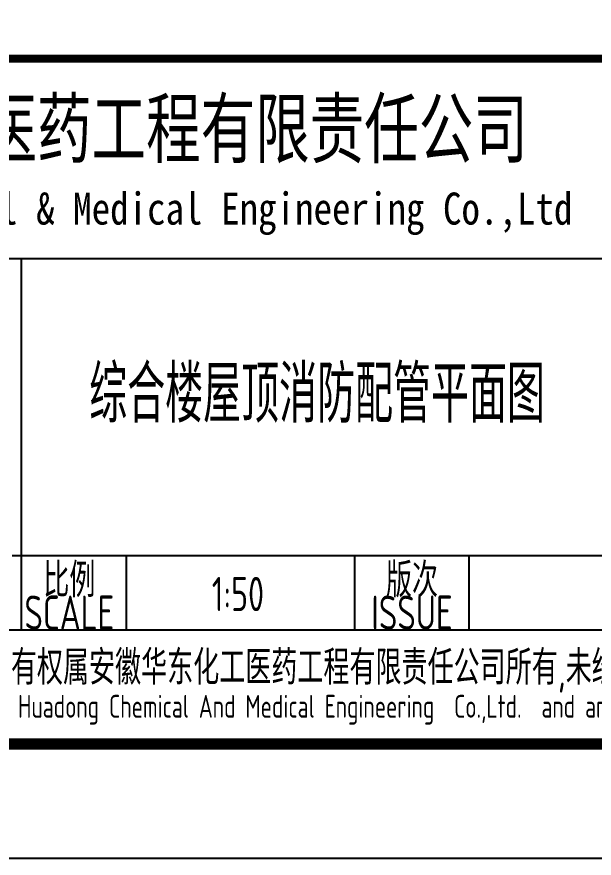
# Model space of a CAD drawing. Extents: x 6128144 to 12201635, y -1670122 to -706096.
# Drawn here: x 6611777 to 6616832, y -753340 to -745972 of the extents above; entities that cross this region are included whole.
import ezdxf
from ezdxf.enums import TextEntityAlignment as Align

# ---------------------------------------------------------------- set-up
doc = ezdxf.new("R2010")
doc.units = 0
doc.header["$LTSCALE"] = 1000
doc.header["$MEASUREMENT"] = 0
doc.layers.get('0').update_dxf_attribs({"linetype": 'CONTINUOUS'})
doc.layers.add('PUB_TITLE', color=4, linetype='CONTINUOUS')
doc.styles.add('AHD', font='sceie.shx', dxfattribs={"width": 0.7, "bigfont": 'sceic.shx'})
doc.styles.add('sceie', font='sceie.shx', dxfattribs={"bigfont": 'sceic.shx'})
doc.styles.add('宋体', font='', dxfattribs={"width": 0.7})
doc.styles.get('宋体').set_extended_font_data('SimSun')

msp = doc.modelspace()

# ---------------------------------------------------------------- linework, layer by layer
for p, q in [((6606237.2, -748089.6), (6617237.2, -748089.6)), ((6611817.2, -751339.6), (6611817.2, -748089.6)), ((6611817.2, -751339.6), (6611817.2, -748089.6)), ((6611817.2, -751339.6), (6611817.2, -748089.6)), ((6611817.2, -751339.6), (6611817.2, -748089.6)), ((6611737.2, -750689.6), (6624237.2, -750689.6)), ((6612737.2, -751339.6), (6612737.2, -750689.6)), ((6614737.2, -751339.6), (6614737.2, -750689.6)), ((6615737.2, -751339.6), (6615737.2, -750689.6)), ((6606237.2, -751339.6), (6624237.2, -751339.6)), ((6606237.2, -752339.6), (6624237.2, -752339.6))]:
    msp.add_line(p, q)
at = {"const_width": 70}
msp.add_lwpolyline([(6624237.2, -746339.6), (6606237.2, -746339.6)], dxfattribs=at)
at = {"layer": 'PUB_TITLE', "color": 4}
msp.add_lwpolyline([(6565837.2, -753339.6), (6625237.2, -753339.6), (6625237.2, -711339.6), (6565837.2, -711339.6)], close=True, dxfattribs=at)
at = {"layer": 'PUB_TITLE', "color": 4, "const_width": 100}
msp.add_lwpolyline([(6568337.2, -752339.6), (6624237.2, -752339.6), (6624237.2, -712339.6), (6568337.2, -712339.6)], close=True, dxfattribs=at)

# ---------------------------------------------------------------- texts
for s, height, style, width, p in [('安徽华东化工医药工程有限责任公司', 500, '宋体', 0.7, (6612432.1, -746939.6)), ('Anhui Huadong Chemical & Medical Engineering Co.,Ltd', 280, '宋体', 0.85, (6612432.1, -747689.6)), ('综合楼屋顶消防配管平面图', 500, 'AHD', 0.7, (6614406.1, -749249.5)), ('比例', 300, 'sceie', 0.8, (6612237.2, -750889.6)), ('版次', 300, 'sceie', 0.8, (6615237.2, -750889.6)), ('1:50', 300, 'sceie', 0.8, (6613713.1, -751026.5)), ('SCALE', 300, 'sceie', 0.8, (6612237.2, -751189.6)), ('ISSUE', 300, 'sceie', 0.8, (6615237.2, -751189.6)), ('本文件专有权属安徽华东化工医药工程有限责任公司所有,未经许可不得复制或转让给第三方', 300, 'sceie', 0.8, (6615408.3, -751688.5)), ('The proprietary right of this document belongs to Anhui Huadong Chemical And Medical Engineering  Co.,Ltd.  and any replication or transfer to the 3rd. side is forbidden without its permission. ', 200, 'AHD', 0.8, (6615250.9, -752039.6))]:
    msp.add_text(s, height=height, dxfattribs=dict(style=style, width=width)).set_placement(p, align=Align.MIDDLE)

doc.saveas('drawing.dxf')
